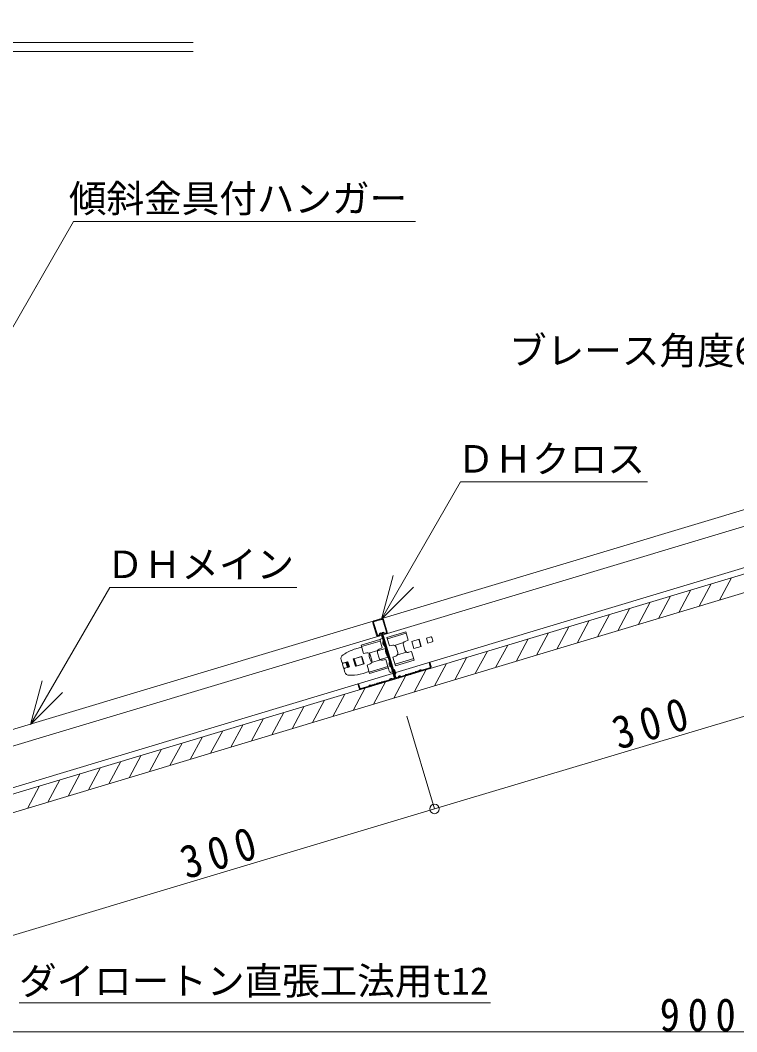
# Model space of a CAD drawing. Units: millimetres at full size, sheet at 1:10. Extents: x -2077 to 2023, y -1433 to 1417.
# Drawn here: x -78 to 399, y -102 to 571 of the extents above; entities that cross this region are included whole.
import ezdxf
from ezdxf.enums import TextEntityAlignment as Align

# ---------------------------------------------------------------- set-up
doc = ezdxf.new("R2010")
doc.units = ezdxf.units.MM
doc.header["$LTSCALE"] = 10
for name, color, linetype, lineweight in [('1-0_断面', 7, 'Continuous', 9), ('1-1_寸法', 7, 'Continuous', 9), ('1-2_文字', 7, 'Continuous', 9), ('1-3_ＤＨクロス', 7, 'Continuous', 9)]:
    doc.layers.add(name, color=color, linetype=linetype, lineweight=lineweight)
doc.styles.add('ＭＳ ゴシック', font='')
doc.styles.get('ＭＳ ゴシック').set_extended_font_data('MS Gothic')

msp = doc.modelspace()

# ---------------------------------------------------------------- linework, layer by layer
at = {"layer": '1-0_断面'}
for p, q in [((-273.06, -13.5), (1670.19, 570.52)), ((-150.57, 78.66), (646.56, 318.22)), ((-273.06, 3.21), (744.64, 309.07)), ((-273.06, -0.97), (746.27, 305.38)), ((-147.52, 68.51), (619.71, 299.09)), ((373.73, 180.89), (381.77, 195.83)), ((387.27, 184.96), (395.31, 199.9)), ((360.19, 176.82), (368.22, 191.76)), ((333.1, 168.67), (341.14, 183.62)), ((346.64, 172.75), (354.68, 187.69)), ((306.01, 160.53), (314.05, 175.48)), ((319.55, 164.6), (327.59, 179.55)), ((292.47, 156.46), (300.51, 171.41)), ((165.99, 160.23), (178.44, 163.98)), ((166.29, 159.25), (178.74, 162.99)), ((265.38, 148.32), (273.42, 163.27)), ((278.92, 152.39), (286.96, 167.34)), ((161.2, 158.8), (148.75, 155.05)), ((150.43, 149.47), (148.75, 155.05)), ((161.5, 157.81), (149.05, 154.07)), ((162.88, 153.21), (161.2, 158.8)), ((162.11, 159.24), (163.07, 159.53)), ((165.99, 160.23), (167.67, 154.65)), ((167.67, 154.65), (169.8, 155.09)), ((171.1, 154.93), (177.1, 156.73)), ((176.91, 155.15), (177.96, 151.67)), ((182.46, 157.53), (187.35, 159)), ((183.9, 152.74), (182.46, 157.53)), ((187.14, 158.94), (188.58, 154.15)), ((187.25, 158.97), (188.69, 154.18)), ((187.35, 159), (188.79, 154.21)), ((195.13, 160.55), (192.26, 159.69)), ((192.26, 159.69), (193.26, 156.34)), ((196.14, 157.2), (193.26, 156.34)), ((195.75, 160.22), (196.47, 157.83)), ((238.29, 140.18), (246.33, 155.13)), ((251.84, 144.25), (259.87, 159.2)), ((136.82, 148.61), (138.08, 149.39)), ((145.22, 152.6), (149.13, 153.78)), ((150.43, 149.47), (152.57, 149.91)), ((159.86, 151.55), (153.86, 149.74)), ((154.89, 148.53), (155.93, 145.05)), ((159.68, 149.97), (160.72, 146.49)), ((159.71, 151.21), (165.08, 152.83)), ((162.88, 153.21), (160.85, 152.4)), ((172.13, 153.71), (173.17, 150.23)), ((172.99, 148.65), (178.98, 150.46)), ((188.79, 154.21), (183.9, 152.74)), ((224.75, 136.11), (232.79, 151.06)), ((135.53, 145.2), (135.99, 143.67)), ((136.38, 142.37), (137.1, 139.98)), ((136.71, 143), (139.58, 143.86)), ((136.98, 143.13), (140.05, 144.05)), ((138.63, 143.57), (139.63, 140.22)), ((139.11, 143.72), (140.11, 140.36)), ((139.58, 143.86), (140.59, 140.51)), ((140.05, 144.05), (141.08, 140.6)), ((143.57, 145.89), (144.05, 146.04)), ((145.04, 141.01), (143.57, 145.89)), ((149.31, 147.62), (144.05, 146.04)), ((144.05, 146.04), (145.51, 141.15)), ((148.95, 147.46), (144.06, 145.99)), ((144.06, 145.99), (145.5, 141.2)), ((144.27, 146.05), (145.71, 141.26)), ((145.5, 141.2), (150.38, 142.67)), ((145.51, 141.15), (150.78, 142.74)), ((150.38, 142.67), (148.95, 147.46)), ((150.78, 142.74), (149.31, 147.62)), ((152.73, 141.81), (154.76, 142.62)), ((152.73, 141.81), (154.41, 136.22)), ((154.17, 147.46), (154.74, 145.54)), ((161.74, 145.27), (155.75, 143.47)), ((161.43, 145.47), (166.81, 147.08)), ((165.18, 145.55), (163.04, 145.11)), ((165.18, 145.55), (166.86, 139.97)), ((166.48, 141.24), (167.54, 137.7)), ((169.97, 146.99), (172, 147.8)), ((169.97, 146.99), (171.65, 141.4)), ((171.35, 142.39), (183.8, 146.13)), ((171.65, 141.4), (184.1, 145.15)), ((197.66, 127.97), (205.7, 142.92)), ((211.21, 132.04), (219.24, 146.99)), ((137.94, 137.16), (137.48, 138.69)), ((137.72, 139.65), (140.59, 140.51)), ((138.02, 139.68), (141.08, 140.6)), ((140.91, 135.02), (142.38, 135.07)), ((145.51, 141.15), (145.04, 141.01)), ((150.11, 136.32), (154.03, 137.5)), ((166.56, 140.95), (154.11, 137.21)), ((166.86, 139.97), (154.41, 136.22)), ((168.79, 137.03), (169.74, 137.31)), ((169.43, 138.37), (171.06, 138.86)), ((170.57, 119.83), (178.61, 134.78)), ((184.12, 123.9), (192.16, 138.85)), ((157.03, 115.76), (165.07, 130.71)), ((129.94, 107.62), (137.98, 122.57)), ((143.49, 111.69), (151.53, 126.64)), ((102.86, 99.48), (110.89, 114.42)), ((116.4, 103.55), (124.44, 118.49)), ((89.31, 95.41), (97.35, 110.35)), ((62.22, 87.27), (70.26, 102.21)), ((75.77, 91.34), (83.81, 106.28)), ((48.68, 83.2), (56.72, 98.14)), ((21.59, 75.06), (29.63, 90)), ((35.14, 79.13), (43.18, 94.07)), ((-5.49, 66.92), (2.54, 81.86)), ((8.05, 70.99), (16.09, 85.93)), ((-19.04, 62.84), (-11, 77.79)), ((-46.13, 54.7), (-38.09, 69.65)), ((-32.58, 58.77), (-24.54, 73.72)), ((-73.21, 46.56), (-65.17, 61.51)), ((-59.67, 50.63), (-51.63, 65.58))]:
    msp.add_line(p, q, dxfattribs=at)
for points in [[(178.44, 163.98), (180.12, 158.39), (178.09, 157.58)], [(184.1, 145.15), (182.42, 150.73), (180.28, 150.29)], [(170.29, 135.49), (171.92, 135.98), (171.06, 138.86)]]:
    msp.add_lwpolyline(points, dxfattribs=at)
for centre, radius, start, end in [((162.4, 158.29), 1, 106.72748, 196.72748), ((166.09, 156.79), 2.9, 153.12466, 240.3303), ((170.21, 153.14), 2, 16.72748, 101.72748), ((178.83, 155.73), 2, 111.72748, 196.72748), ((195.27, 160.08), 0.5, 16.72748, 106.72748), ((195.99, 157.68), 0.5, 286.72748, 16.72748), ((138.4, 146.06), 3, 121.72748, 196.72748), ((153.85, 123.87), 30, 106.72748, 121.72748), ((152.97, 147.95), 2, 16.72748, 101.72748), ((156.08, 148.04), 2, 142.50421, 196.72748), ((161.59, 150.55), 2, 111.72748, 196.72748), ((170.95, 151.46), 6.03, 166.86465, 226.59031), ((171.26, 149.65), 2, 291.72748, 16.72748), ((179.88, 152.24), 2, 196.72748, 281.72748), ((136.75, 143.9), 0.8, 196.72748, 286.72748), ((136.85, 142.52), 0.5, 106.72748, 196.72748), ((156.66, 146.12), 2, 196.72748, 250.95075), ((154.02, 144.47), 2, 291.72748, 16.72748), ((162.64, 147.06), 2, 196.72748, 281.72748), ((170.26, 142.9), 2.9, 153.12466, 240.3303), ((137.57, 140.12), 0.5, 196.72748, 286.72748), ((138.25, 138.92), 0.8, 106.72748, 196.72748), ((140.82, 138.02), 3, 196.72748, 271.72748), ((141.48, 165.05), 30, 271.72748, 286.72748), ((168.5, 137.98), 1, 196.72748, 286.72748)]:
    msp.add_arc(centre, radius, start, end, dxfattribs=at)
at = {"layer": '1-1_寸法'}
for p, q in [((-162.53, 555.76), (37.13, 555.76)), ((-167.14, 549.76), (37.13, 549.76)), ((197.6, 46.19), (484.99, 132.24)), ((197.6, 46.19), (179.12, 107.9)), ((-89.79, -39.87), (197.6, 46.19)), ((708.1, -101.97), (-191.9, -101.97))]:
    msp.add_line(p, q, dxfattribs=at)
msp.add_circle((197.6, 46.19), 3.19, dxfattribs=at)
at = {"layer": '1-2_文字'}
for p, q in [((-42.61, 436.65), (-178.35, 201.54)), ((-42.61, 436.65), (184.99, 436.65)), ((214.97, 263.61), (339.31, 263.61)), ((162.32, 172.43), (170.09, 201.4)), ((-18.42, 193.49), (105.92, 193.49)), ((-71.06, 102.3), (-63.3, 131.28)), ((-78.79, -82.82), (234.91, -82.82))]:
    msp.add_line(p, q, dxfattribs=at)
for points in [[(214.97, 263.61), (162.32, 172.43), (183.54, 193.64)], [(-18.42, 193.49), (-71.06, 102.3), (-49.85, 123.51)]]:
    msp.add_lwpolyline(points, dxfattribs=at)
at = {"layer": '1-3_ＤＨクロス'}
for p, q in [((156.65, 169.93), (159.13, 161.69)), ((159.61, 161.83), (157.13, 170.07)), ((157.32, 171.17), (162.4, 172.7)), ((157.47, 170.69), (162.54, 172.22)), ((165.64, 163.65), (163.16, 171.88)), ((163.64, 172.03), (166.12, 163.79)), ((160.54, 161.76), (161.03, 162.69)), ((160.97, 161.5), (161.47, 162.45)), ((162.21, 162.38), (170.89, 133.48)), ((162.69, 162.52), (171.37, 133.63)), ((162.99, 161.53), (171.37, 133.63)), ((163.17, 162.66), (171.85, 133.77)), ((164.69, 162.62), (163.74, 163.13)), ((164.9, 163.08), (163.98, 163.57)), ((194.45, 143.7), (193.97, 143.55)), ((193.97, 143.55), (194.84, 140.68)), ((195.31, 140.82), (194.45, 143.7)), ((175.06, 134.36), (174.86, 134.5)), ((175.4, 134.31), (178.16, 135.14)), ((178.3, 134.67), (175.55, 133.84)), ((179.79, 135.63), (179.24, 135.47)), ((179.38, 134.99), (179.93, 135.15)), ((181.41, 136.12), (180.87, 135.96)), ((181.01, 135.48), (181.56, 135.64)), ((183.04, 136.61), (182.5, 136.45)), ((182.64, 135.97), (183.19, 136.13)), ((184.67, 137.1), (184.13, 136.94)), ((184.27, 136.46), (184.81, 136.62)), ((186.3, 137.59), (185.75, 137.43)), ((185.9, 136.95), (186.44, 137.11)), ((187.38, 137.92), (187.54, 137.96)), ((187.53, 137.44), (187.68, 137.48)), ((187.65, 138.06), (187.75, 138.23)), ((188.19, 137.99), (188.09, 137.82)), ((188.46, 138.07), (188.63, 137.98)), ((188.69, 138.51), (188.86, 138.42)), ((194.5, 140.06), (189.02, 138.41)), ((194.64, 139.58), (189.16, 137.93)), ((146.57, 129.3), (147.05, 129.45)), ((147.43, 126.43), (146.57, 129.3)), ((147.05, 129.45), (147.91, 126.58)), ((148.53, 126.24), (154.02, 127.89)), ((154.23, 128.16), (154.14, 127.99)), ((154.67, 127.92), (154.58, 127.75)), ((154.94, 128), (155.11, 127.91)), ((155.34, 128.35), (155.18, 128.44)), ((155.65, 128.38), (155.5, 128.33)), ((155.8, 127.9), (155.64, 127.86)), ((156.74, 128.71), (157.28, 128.87)), ((156.88, 128.23), (157.42, 128.39)), ((158.36, 129.2), (158.91, 129.36)), ((159.05, 128.88), (158.51, 128.72)), ((159.99, 129.68), (160.54, 129.85)), ((160.68, 129.37), (160.14, 129.21)), ((161.62, 130.17), (162.16, 130.34)), ((161.76, 129.7), (162.31, 129.86)), ((163.25, 130.66), (163.79, 130.83)), ((163.94, 130.35), (163.39, 130.18)), ((167.64, 131.98), (164.88, 131.15)), ((165.02, 130.67), (167.77, 131.5)), ((167.89, 132.21), (167.98, 132.43)), ((168.44, 132.23), (168.35, 132.01)), ((169.03, 132.41), (169.23, 132.28)), ((169.51, 132.69), (169.31, 132.83)), ((170.56, 132.86), (169.84, 132.65)), ((169.99, 132.17), (170.7, 132.38)), ((172.47, 133.44), (173.19, 133.65)), ((173.33, 133.17), (172.62, 132.96)), ((173.44, 133.88), (173.54, 134.1)), ((174, 133.9), (173.9, 133.68)), ((174.59, 134.08), (174.79, 133.95)), ((148.68, 125.76), (154.16, 127.41))]:
    msp.add_line(p, q, dxfattribs=at)
for centre, radius, start, end in [((157.61, 170.21), 1, 106.72748, 196.72748), ((157.61, 170.21), 0.5, 106.72748, 196.72748), ((162.69, 171.74), 1, 16.72748, 106.72748), ((162.69, 171.74), 0.5, 16.72748, 106.72748), ((160.09, 161.98), 1, 196.72748, 331.72748), ((160.09, 161.98), 0.5, 196.72748, 334.57545), ((161.83, 162.26), 0.9, 16.72748, 151.72748), ((161.83, 162.26), 0.4, 16.72748, 151.72748), ((163.55, 162.78), 0.9, 61.72748, 196.72748), ((163.55, 162.78), 0.4, 61.72748, 196.72748), ((165.16, 163.5), 1, 241.72748, 16.72748), ((165.16, 163.5), 0.5, 238.87951, 16.72748), ((174.37, 133.74), 0.9, 56.72748, 156.72748), ((178.1, 135.34), 0.2, 286.72748, 325.66992), ((178.84, 134.83), 0.7, 67.78504, 145.66992), ((178.1, 135.34), 0.7, 286.72748, 325.66992), ((178.84, 134.83), 0.2, 69.85758, 145.66992), ((179.18, 135.66), 0.7, 247.78504, 286.72748), ((179.18, 135.66), 0.2, 247.78504, 286.72748), ((179.73, 135.83), 0.2, 286.72748, 325.66992), ((180.47, 135.32), 0.7, 67.78504, 145.66992), ((179.73, 135.83), 0.7, 286.72748, 325.66992), ((180.47, 135.32), 0.2, 69.85758, 145.66992), ((180.81, 136.15), 0.7, 247.78504, 286.72748), ((180.81, 136.15), 0.2, 247.78504, 286.72748), ((181.36, 136.31), 0.2, 286.72748, 325.66992), ((182.1, 135.81), 0.7, 67.78504, 145.66992), ((181.36, 136.31), 0.7, 286.72748, 325.66992), ((182.1, 135.81), 0.2, 69.85758, 145.66992), ((182.44, 136.64), 0.7, 247.78504, 286.72748), ((182.44, 136.64), 0.2, 247.78504, 286.72748), ((182.98, 136.8), 0.2, 286.72748, 325.66992), ((183.73, 136.3), 0.7, 67.78504, 145.66992), ((182.98, 136.8), 0.7, 286.72748, 325.66992), ((183.73, 136.3), 0.2, 69.85758, 145.66992), ((184.07, 137.13), 0.7, 247.78504, 286.72748), ((184.07, 137.13), 0.2, 247.78504, 286.72748), ((184.61, 137.29), 0.2, 286.72748, 325.66992), ((185.36, 136.79), 0.7, 67.78504, 145.66992), ((184.61, 137.29), 0.7, 286.72748, 325.66992), ((185.36, 136.79), 0.2, 69.85758, 145.66992), ((185.7, 137.62), 0.7, 247.78504, 286.72748), ((185.7, 137.62), 0.2, 247.78504, 286.72748), ((186.24, 137.78), 0.2, 286.72748, 325.66992), ((186.98, 137.27), 0.7, 67.78504, 145.66992), ((186.24, 137.78), 0.7, 286.72748, 325.66992), ((186.98, 137.27), 0.2, 67.78504, 143.59738), ((187.32, 138.11), 0.7, 247.78504, 286.72748), ((187.32, 138.11), 0.2, 247.78504, 286.72748), ((187.48, 138.15), 0.2, 286.72748, 331.72748), ((187.48, 138.15), 0.7, 286.72748, 331.72748), ((188.36, 137.9), 0.7, 61.72748, 151.72748), ((188.36, 137.9), 0.2, 61.72748, 151.72748), ((188.96, 138.6), 0.7, 241.72748, 286.72748), ((188.96, 138.6), 0.2, 241.72748, 286.72748), ((194.36, 140.54), 0.5, 286.72748, 16.72748), ((194.36, 140.54), 1, 286.72748, 16.72748), ((153.96, 128.08), 0.2, 286.72748, 331.72748), ((154.84, 127.82), 0.7, 61.72748, 151.72748), ((154.84, 127.82), 0.2, 61.72748, 151.72748), ((155.44, 128.53), 0.7, 241.72748, 286.72748), ((155.44, 128.53), 0.2, 241.72748, 286.72748), ((155.59, 128.57), 0.2, 286.72748, 325.66992), ((156.34, 128.06), 0.7, 67.78504, 145.66992), ((155.59, 128.57), 0.7, 286.72748, 325.66992), ((156.34, 128.06), 0.2, 69.85758, 145.66992), ((156.68, 128.9), 0.7, 247.78504, 286.72748), ((156.68, 128.9), 0.2, 247.78504, 286.72748), ((157.22, 129.06), 0.2, 286.72748, 325.66992), ((157.97, 128.55), 0.7, 67.78504, 145.66992), ((157.22, 129.06), 0.7, 286.72748, 325.66992), ((157.97, 128.55), 0.2, 67.78504, 143.59738), ((158.31, 129.39), 0.7, 247.78504, 286.72748), ((158.31, 129.39), 0.2, 247.78504, 286.72748), ((158.85, 129.55), 0.2, 286.72748, 325.66992), ((159.59, 129.04), 0.7, 67.78504, 145.66992), ((158.85, 129.55), 0.7, 286.72748, 325.66992), ((159.59, 129.04), 0.2, 67.78504, 143.59738), ((159.93, 129.88), 0.7, 247.78504, 286.72748), ((159.93, 129.88), 0.2, 247.78504, 286.72748), ((160.48, 130.04), 0.2, 286.72748, 325.66992), ((161.22, 129.53), 0.7, 67.78504, 145.66992), ((160.48, 130.04), 0.7, 286.72748, 325.66992), ((161.22, 129.53), 0.2, 67.78504, 143.59738), ((161.56, 130.37), 0.7, 247.78504, 286.72748), ((161.56, 130.37), 0.2, 247.78504, 286.72748), ((162.11, 130.53), 0.2, 286.72748, 325.66992), ((162.85, 130.02), 0.7, 67.78504, 145.66992), ((162.11, 130.53), 0.7, 286.72748, 325.66992), ((162.85, 130.02), 0.2, 67.78504, 143.59738), ((163.19, 130.85), 0.7, 247.78504, 286.72748), ((163.19, 130.85), 0.2, 247.78504, 286.72748), ((163.73, 131.02), 0.2, 286.72748, 325.66992), ((164.48, 130.51), 0.7, 67.78504, 145.66992), ((163.73, 131.02), 0.7, 286.72748, 325.66992), ((164.48, 130.51), 0.2, 67.78504, 143.59738), ((164.82, 131.34), 0.7, 247.78504, 286.72748), ((164.82, 131.34), 0.2, 247.78504, 286.72748), ((167.52, 132.37), 0.4, 286.72748, 336.72748), ((167.52, 132.37), 0.9, 286.72748, 336.72748), ((168.81, 132.07), 0.9, 56.72748, 156.72748), ((168.81, 132.07), 0.4, 56.72748, 156.72748), ((169.73, 133.03), 0.9, 236.72748, 286.72748), ((169.73, 133.03), 0.4, 236.72748, 286.72748), ((170.41, 133.34), 0.5, 286.72748, 16.72748), ((170.41, 133.34), 1, 286.72748, 16.72748), ((172.33, 133.92), 1, 196.72748, 286.72748), ((172.33, 133.92), 0.5, 196.72748, 286.72748), ((173.08, 134.03), 0.4, 286.72748, 336.72748), ((173.08, 134.03), 0.9, 286.72748, 336.72748), ((174.37, 133.74), 0.4, 56.72748, 156.72748), ((175.28, 134.7), 0.9, 236.72748, 286.72748), ((175.28, 134.7), 0.4, 236.72748, 286.72748), ((148.39, 126.72), 1, 196.72748, 286.72748), ((148.39, 126.72), 0.5, 196.72748, 286.72748), ((153.96, 128.08), 0.7, 286.72748, 331.72748)]:
    msp.add_arc(centre, radius, start, end, dxfattribs=at)

# ---------------------------------------------------------------- texts
at = {"layer": '1-1_寸法', "char_height": 21.99, "attachment_point": 7, "rotation": 16.669, "style": 'ＭＳ ゴシック'}
for insert in [(320.08, 85.1), (32.69, -0.95)]:
    msp.add_mtext('\\T1.38;\\W0.9;300', dxfattribs=dict(at, insert=insert))
at = {"layer": '1-1_寸法', "insert": (347.44, -101.97), "char_height": 21.99, "attachment_point": 7, "style": 'ＭＳ ゴシック'}
msp.add_mtext('\\T1.38;\\W0.9;900', dxfattribs=at)
at = {"layer": '1-2_文字', "style": 'ＭＳ ゴシック'}
for s, p in [('傾斜金具付ハンガー', (-45.6, 437.35)), ('ブレース角度60°以下', (247.24, 336.22)), ('ＤＨクロス', (212.57, 264.23)), ('ＤＨメイン', (-20.81, 194.11)), ('ダイロートン直張工法用t12', (-78.79, -82.82))]:
    msp.add_text(s, height=18.33, dxfattribs=at).set_placement(p, align=Align.BOTTOM_LEFT)

doc.saveas('drawing.dxf')
